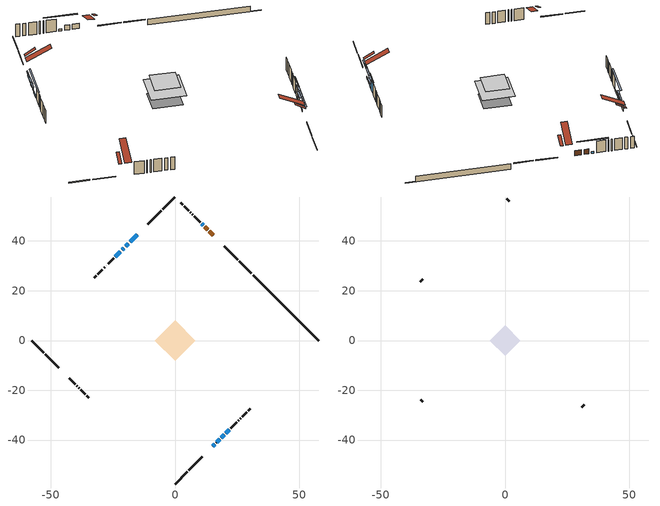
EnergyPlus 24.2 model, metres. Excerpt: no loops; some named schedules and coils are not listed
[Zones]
conditioned space
 floor adiabatic (AdiabaticFloorConstruction): -8.18,0 0,8.18 8.18,0 0,-8.18 z2.83
 floor foundation (Slab1 construction): -6.58,0.48 -0.48,6.58 6.58,-0.48 0.48,-6.58 z-1.79
 wall outside (RimJoist1 construction): 0,-57.66 4.91,-52.75 / -57.66,0 -52.75,-4.91 / 0,57.66 -4.91,52.75 / 30.69,26.97 25.78,31.88 z0.39:0.69
 wall outside (RimJoist2 construction): 5.57,-52.09 10.96,-46.7 / -52.09,-5.57 -46.7,-10.96 / -5.57,52.09 -10.96,46.7 / 25.12,32.54 19.73,37.94 z0.39:0.69
 wall outside (AdiabaticWallConstruction 1): 15.42,42.24 13.82,43.84 / 13.17,44.49 12.05,45.61 z0.39:2.42
 wall outside (AdiabaticWallConstruction): -15.26,42.4 -18.07,39.59 z0.39:1.51; 15.26,-42.4 16.02,-41.64 / 16.68,-40.99 17.97,-39.69 z0.39:1.1; -18.72,38.94 -19.84,37.82 / -20.49,37.17 -21.25,36.41 z0.39:1.53; 18.63,-39.04 19.81,-37.85 z0.39:2.2; 20.47,-37.19 21.83,-35.83 z0.39:4.43; 11.39,46.27 10.71,46.95 / -21.91,35.76 -23.96,33.71 z0.39:1.08
 wall outside (Wall1 construction): 22.49,-35.17 24.75,-32.91 / -42.4,-15.26 -40.14,-17.52 / -24.61,33.05 -26.87,30.79 / 10.05,47.61 7.8,49.87 z0.39:5.27
 wall outside (Wall2 construction): 25.4,-32.26 25.53,-32.13 / -39.48,-18.18 -39.36,-18.3 / -27.53,30.13 -27.65,30.01 / 7.14,50.52 7.02,50.65 z0.39:5.27
 wall outside (Wall3 construction): 26.18,-31.48 26.35,-31.31 / -38.7,-18.96 -38.53,-19.13 / -28.31,29.35 -28.48,29.19 / 6.36,51.3 6.19,51.47 z0.39:5.27
 wall outside (Wall4 construction): 27.01,-30.65 28.86,-28.8 / -37.88,-19.78 -36.02,-21.64 / -29.13,28.53 -30.98,26.68 / 5.53,52.13 3.68,53.98 z0.39:5.27
 wall outside (Wall5 construction): 29.52,-28.14 30.28,-27.38 / -35.37,-22.29 -34.61,-23.05 / -31.64,26.02 -32.4,25.26 / 3.02,54.64 2.27,55.39 z0.39:5.27
 wall foundation (FoundationWall1 construction): 31.34,26.32,-1.79 31.34,26.32,0.39 55.03,2.63,0.39 55.03,2.63,-1.74 57.66,0,-1.74 57.66,0,-1.79
 window (WindowConstruction): -15.26,42.4 -18.07,39.59 z0.39:1.51
 window (WindowConstruction 7): 15.26,-42.4 16.02,-41.64 z0.39:1.1
 window (WindowConstruction 8): 16.68,-40.99 17.97,-39.69 z0.39:1.1
 window (WindowConstruction 1): -18.72,38.94 -19.84,37.82 z0.39:1.53
 window (WindowConstruction 2): -20.49,37.17 -21.25,36.41 z0.39:1.53
 window (WindowConstruction 3): 18.63,-39.03 19.81,-37.85 z0.39:2.19
 window (WindowConstruction 4): 20.47,-37.19 21.83,-35.83 z0.39:4.43
 window (WindowConstruction 5): 11.39,46.27 10.71,46.95 z0.39:1.08
 window (WindowConstruction 6): -21.91,35.76 -23.95,33.71 z0.39:1.08
 door (Door): 15.42,42.24 13.82,43.84 z0.39:2.42
 door (Door 1): 13.17,44.49 12.05,45.61 z0.39:2.42
 ceiling adiabatic (AdiabaticFloorConstruction): 0,-8.18 8.18,0 0,8.18 -8.18,0 z2.83
 roof outside (Roof1 construction): 12.35,-45.31,5.27 9.82,-42.78,7.36 9.09,-43.51,7.36 11.62,-46.04,5.27; -45.31,-12.35,5.27 -42.78,-9.82,7.36 -43.51,-9.09,7.36 -46.04,-11.62,5.27; -12.35,45.31,5.27 -9.82,42.78,7.36 -9.09,43.51,7.36 -11.62,46.04,5.27; 18.34,39.32,5.27 15.8,36.79,7.36 16.54,36.06,7.36 19.07,38.59,5.27
attic - vented
 floor to conditioned space (Floor1 construction Reversed): -6.05,0 0,6.05 6.05,0 0,-6.05 z5.27
 wall outside (Wall6 construction): 30.93,-26.73 31.89,-25.77 / -33.95,-23.71 -33,-24.66 / -33.06,24.6 -34.01,23.65 / 1.61,56.05 0.66,57 z0.39:5.27
 roof outside (Roof2 construction): 14.61,-43.05,5.27 8.89,-37.33,9.31 7.29,-38.93,9.31 13.01,-44.65,5.27; -43.05,-14.61,5.27 -37.33,-8.89,9.31 -38.93,-7.29,9.31 -44.65,-13.01,5.27; -14.61,43.05,5.27 -8.89,37.33,9.31 -7.29,38.93,9.31 -13.01,44.65,5.27; 16.08,41.58,5.27 10.36,35.86,9.31 11.96,34.26,9.31 17.68,39.98,5.27
shading: -18.39,39.27 -14.94,42.72 -15.1,42.88 -18.55,39.43 z1.97; 18.82,-38.84 12.46,-45.2 12.79,-45.52 19.14,-39.17 z5.06; 20.77,-36.89 13.88,-43.78 14.2,-44.11 21.09,-37.22 z5.06; -20.48,37.18 -18.08,39.58 -18.4,39.91 -20.81,37.5 z2.44; -21.89,35.77 -19.85,37.81 -20.18,38.14 -22.22,36.09 z2.44; 20.46,-37.21 17.98,-39.68 18.31,-40 20.78,-37.53 z3.11; 23.13,-34.54 19.18,-38.49 19.28,-38.59 23.23,-34.64 z6.26; 7.1,50.56 15.01,42.65 15.33,42.98 7.42,50.89 z6.19; -27.56,30.1 -18.3,39.36 -18.63,39.69 -27.89,30.43 z6.18
[Building]
Building 1: Terrain=Suburbs
[Site:Location]
Mont Joli AP_QC: Latitude {deg}=48.61; Longitude {deg}=-68.21; Time Zone {hr}=-5; Elevation {m}=52; Keep Site Location Information=Yes
[Site:GroundTemperature:Shallow]
-0.843868, -3.04892, -3.2255, -2.1791, 2.02165, 6.20283, 9.82768, 12.1239, 12.319, 10.4514, 6.91898, 2.86606
[Site:WaterMainsTemperature]
Calculation Method=Schedule; Temperature Schedule=mains temperature schedule
[Material] Roughness=Rough; Thermal Absorptance=0.9
Name | Thickness {m} | Conductivity {W/m-K} | Density {kg/m3} | Specific Heat {J/kg-K} | Solar Absorptance | Visible Absorptance
asphalt or fiberglass shingles | 0.00635 | 0.162714 | 1121.4 | 1465.45 | 0.4 | 0.4
ceiling loosefill ins | 0.254 | 0.0480833 | 16.02 | 1046.75 | 0.7 | 0.7
ceiling stud and cavity | 0.1397 | 0.511843 | 65.682 | 1177.47 | 0.7 | 0.7
concrete 4.0 in. | 0.1016 | 1.803125 | 2242.8 | 837.4 | 0.7 | 0.7
concrete 8.0 in. | 0.2032 | 1.803125 | 2242.8 | 837.4 | 0.7 | 0.7
door material | 0.04445 | 0.0451087 | 512.64 | 1214.23 | 0.7 | 0.7
door material 1 | 0.04445 | 0.188738 | 512.64 | 1214.23 | 0.7 | 0.7
exterior vertical ins | 0.00539966 | 0.029427 | 32.04 | 1214.23 | 0.7 | 0.7
floor covering | 0.0127 | 0.0433444 | 54.468 | 1339.84 | 0.6 | 0.6
floor rigid ins; wall rigid ins 1 | 0.512978 | 0.029427 | 32.04 | 1214.23 | 0.7 | 0.7
floor stud and cavity | 0.1397 | 1.75129 | 37.0049 | 1207.88 | 0.7 | 0.7
furniture material conditioned space 1 | 0.1524 | 0.115458 | 640.8 | 1214.23 | 0.6 | 0.6
gypsum board | 0.0127 | 0.160291 | 801 | 837.4 | 0.6 | 0.6
gypsum board 1 | 0.0127 | 0.160291 | 801 | 837.4 | 0.7 | 0.7
osb sheathing 0.5 in. | 0.0127 | 0.115458 | 512.64 | 1214.23 | 0.7 | 0.7
osb sheathing 0.75 in. | 0.01905 | 0.115458 | 512.64 | 1214.23 | 0.7 | 0.7
osb sheathing 2.0 in. | 0.0508 | 0.115458 | 512.64 | 1214.23 | 0.7 | 0.7
rim joist stud and cavity | 0.0508 | 0.177588 | 50.32683 | 1063.81 | 0.6 | 0.6
rim joist stud and cavity 1 | 0.0508 | 0.035724 | 125.044 | 1163.47 | 0.6 | 0.6
roof stud and cavity | 0.2032 | 0.163303 | 78.34581 | 1123.46 | 0.7 | 0.7
wall rigid ins | 0.051816 | 0.029427 | 32.04 | 1214.23 | 0.7 | 0.7
wall stud and cavity | 0.1397 | 0.0935595 | 139.0536 | 1170.24 | 0.7 | 0.7
wall stud and cavity 1 | 0.1397 | 0.148854 | 139.0536 | 1170.24 | 0.7 | 0.7
wall stud and cavity 2 | 0.1397 | 0.116332 | 139.0536 | 1170.24 | 0.7 | 0.7
wall stud and cavity 3 | 0.1397 | 0.0938917 | 139.0536 | 1170.24 | 0.7 | 0.7
wall stud and cavity 4 | 0.1397 | 0.0950161 | 139.0536 | 1170.24 | 0.7 | 0.7
wall stud and cavity 5 | 0.0889 | 6.1454 | 50.32683 | 1063.81 | 0.6 | 0.6
wall stud and cavity 6 | 0.0889 | 0.380278 | 52.3479 | 1209.89 | 0.7 | 0.7
wall stud and cavity 7 | 0.0889 | 0.391764 | 83.0341 | 1211.67 | 0.7 | 0.7
wood siding | 0.0254 | 0.102417 | 544.68 | 1172.36 | 0.4 | 0.4
wood siding 1 | 0.00254 | 0.102417 | 544.68 | 1172.36 | 0.4 | 0.4
wood siding 2; wood siding 3; wood siding 4 | 0.0254 | 0.102417 | 544.68 | 1172.36 | 0.7 | 0.7
[WindowMaterial:SimpleGlazingSystem]
Name | U-Factor {W/m2-K} | Solar Heat Gain Coefficient
WindowMaterial | 2.74929 | 0.62
WindowMaterial 1 | 2.74872 | 0.61
WindowMaterial 2 | 2.74588 | 0.59
WindowMaterial 3 | 2.75156 | 0.65
WindowMaterial 4 | 2.75497 | 0.68
WindowMaterial 5 | 3.085993 | 0.53
WindowMaterial 6 | 3.08259 | 0.54
WindowMaterial 7 | 3.07407 | 0.57
[Construction]
AdiabaticFloorConstruction: floor stud and cavity, floor rigid ins, osb sheathing 0.75 in., floor covering
AdiabaticWallConstruction: wood siding 3, wall rigid ins 1, wall stud and cavity 6, gypsum board
AdiabaticWallConstruction 1: wood siding 4, wall rigid ins 1, wall stud and cavity 6, gypsum board
Door: door material
Door 1: door material 1
Floor1 construction Reversed: gypsum board, ceiling stud and cavity, ceiling loosefill ins
FoundationWall1 construction: concrete 8.0 in., gypsum board 1
furniture construction conditioned space 1: furniture material conditioned space 1
PartitionWallConstruction: gypsum board, wall stud and cavity 7, gypsum board
RimJoist1 construction: wood siding 2, rim joist stud and cavity
RimJoist2 construction: wood siding 2, osb sheathing 2.0 in., rim joist stud and cavity 1
Roof1 construction: asphalt or fiberglass shingles, osb sheathing 0.75 in., roof stud and cavity, gypsum board
Roof2 construction: asphalt or fiberglass shingles
Slab1 construction: concrete 4.0 in.
Wall1 construction: wood siding, wall rigid ins, osb sheathing 0.5 in., wall stud and cavity, gypsum board
Wall2 construction: wood siding, wall rigid ins, osb sheathing 0.5 in., wall stud and cavity 1, gypsum board
Wall3 construction: wood siding, wall rigid ins, osb sheathing 0.5 in., wall stud and cavity 2, gypsum board
Wall4 construction: wood siding, wall rigid ins, osb sheathing 0.5 in., wall stud and cavity 3, gypsum board
Wall5 construction: wood siding, wall rigid ins, osb sheathing 0.5 in., wall stud and cavity 4, gypsum board
Wall6 construction: wood siding 1, wall stud and cavity 5
WindowConstruction: WindowMaterial
WindowConstruction 1: WindowMaterial 1
WindowConstruction 2: WindowMaterial 2
WindowConstruction 3: WindowMaterial 3
WindowConstruction 4: WindowMaterial 4
WindowConstruction 5; WindowConstruction 6: WindowMaterial 5
WindowConstruction 7: WindowMaterial 6
WindowConstruction 8: WindowMaterial 7
[Zone] Multiplier=1; Part of Total Floor Area=Yes
Name | Volume {m3}
attic - vented | 46.6226
conditioned space | 649.1
[Space]
Name | Zone | Volume {m3}
attic - vented 1 | attic - vented | 46.6226
conditioned space 1 | conditioned space | 649.1
[ZoneInfiltration:EffectiveLeakageArea]
infil attic - vented 1: Zone or Space=attic - vented 1; Schedule=Always On Discrete; Effective Air Leakage Area {cm2}=2544; Stack Coefficient=0.000620342; Wind Coefficient=1.68281e-05
[ZoneMixing]
whole house fan mix: Zone or Space=attic - vented; Schedule=Always On Continuous; Design Flow Rate Calculation Method=Flow/Zone; Design Flow Rate {m3/s}=0; Source Zone or Space=conditioned space
[SurfaceProperty:ExposedFoundationPerimeter]
Slab1: Exposed Perimeter Calculation Method=TotalExposedPerimeter; Total Exposed Perimeter {m}=37.217
[InternalMass] Zone or ZoneList=conditioned space; Space or SpaceList=conditioned space 1
Name | Construction | Surface Area {m2}
furniture mass conditioned space 1 | furniture construction conditioned space 1 | 87.9238
partition wall mass | PartitionWallConstruction | 219.81
[Lights]
interior lighting: Zone or ZoneList or Space or SpaceList=conditioned space 1; Schedule=interior lighting schedule; Design Level Calculation Method=LightingLevel; Lighting Level {W}=343.2; Return Air Fraction=0; Fraction Radiant=0.6; Fraction Visible=0.2; Fraction Replaceable=1
[People]
occupants: Zone or ZoneList or Space or SpaceList=conditioned space 1; Number of People Schedule=occupants schedule; Number of People Calculation Method=People; Number of People=3; Fraction Radiant=0.314171; Sensible Heat Fraction=0.56303; Activity Level Schedule=occupants activity schedule; Carbon Dioxide Generation Rate {m3/s-W}=0; Enable ASHRAE 55 Comfort Warnings=No; Mean Radiant Temperature Calculation Type=EnclosureAveraged
[ElectricEquipment] Zone or ZoneList or Space or SpaceList=conditioned space 1; Design Level Calculation Method=EquipmentLevel
Name | Schedule | Design Level {W} | Fraction Latent | Fraction Radiant | Fraction Lost
clothes dryer | clothes dryer schedule | 140.772 | 0.015 | 0.081 | 0.85
clothes washer | clothes washer schedule | 32.1985 | 0.03 | 0.162 | 0.7
cooking range | cooking range schedule | 215.147 | 0.08 | 0.432 | 0.2
dishwasher | dishwasher schedule | 66.8632 | 0.3 | 0.18 | 0.4
fridge | fridge schedule | 72.9452 | 0 | 0.6 | 0
mech vent bath fan 0 | mech vent bath fan 0 schedule | 50.2 | 0 | 0 | 1
mech vent house fan | mech vent house fan schedule | 19.9167 | 0 | 0 | 0.5
mech vent house fan cfis | mech vent house fan cfis schedule | 0 | 0 | 0 | 0
mech vent range fan 0 | mech vent range fan 0 schedule | 57 | 0 | 0 | 1
misc plug loads | misc plug loads schedule | 494.7 | 0.045 | 0.513 | 0.1
whole house fan | Always On Discrete | 0 | 0 | 0 | 1
[OtherEquipment] Zone or ZoneList or Space or SpaceList=conditioned space 1; Design Level Calculation Method=EquipmentLevel
Name | Fuel Type | Schedule | Design Level {W} | Fraction Latent | Fraction Radiant | Fraction Lost
clothes dryer 1 | Electricity | clothes dryer schedule | 0 | 0.015 | 0.081 | 0.85
cooking range 1 | Electricity | cooking range schedule | 0 | 0.08 | 0.432 | 0.2
general water use latent | None | general water use schedule | 62.594 | 1 | 0 | 0
general water use sensible | None | general water use schedule | -61.6891 | 0 | 0.6 | 0
mech vent house fan latent load | None | Always On Discrete | 0 | 1 | 0 | 0
mech vent house fan sensible load | None | Always On Discrete | 0 | 0 | 0 | 0
water heater energy adjustment1 | Electricity | Always On Discrete | 0.01 | 0 | 0 | 1
[ZoneInfiltration:DesignFlowRate] Zone or ZoneList or Space or SpaceList=conditioned space 1; Schedule=Always On Discrete; Design Flow Rate Calculation Method=Flow/Zone; Design Flow Rate {m3/s}=0
infil flow; natural vent flow; whole house fan flow
[ZoneControl:Thermostat]
conditioned space Thermostat: Zone or ZoneList=conditioned space; Control Type Schedule=conditioned space Thermostat Schedule; Control 1=conditioned space temperature setpoint; Temperature Difference Between Cutout And Setpoint {deltaC}=0
[ThermostatSetpoint:DualSetpoint]
conditioned space temperature setpoint: Heating Setpoint Temperature Schedule=heating setpoint; Cooling Setpoint Temperature Schedule=cooling setpoint
[AirLoopHVAC:UnitarySystem] Control Type=Load; Controlling Zone or Thermostat Location=conditioned space; Dehumidification Control Type=None; Availability Schedule=Always On Discrete; Fan Placement=BlowThrough; DX Heating Coil Sizing Ratio=1; Use DOAS DX Cooling Coil=No; Minimum Supply Air Temperature {C}=2; Latent Load Control=SensibleOnlyLoadControl; Cooling Supply Air Flow Rate Method=None; Heating Supply Air Flow Rate Method=SupplyAirFlowRate; Heating Supply Air Flow Rate {m3/s}=0.00141584; No Load Supply Air Flow Rate Method=SupplyAirFlowRate; No Load Supply Air Flow Rate {m3/s}=0; No Load Supply Air Flow Rate Control Set To Low Speed=Yes; Maximum Supply Air Temperature {C}=48.8889; Maximum Outdoor Dry-Bulb Temperature for Supplemental Heater Operation {C}=21; Ancillary On-Cycle Electric Power {W}=0; Ancillary Off-Cycle Electric Power {W}=0
Name | Supply Fan | Supply Air Fan Operating Mode Schedule | Heating Coil
unit heater unitary system | unit heater supply fan | unit heater auto fan schedule | unit heater htg coil
unit heater unitary system 1 | unit heater supply fan 1 | unit heater auto fan schedule 1 | unit heater htg coil 1
[Zone equipment]
conditioned space: electric baseboard, unit heater unitary system, unit heater unitary system 1
[Foundation:Kiva]
Foundation Kiva 1: Initial Indoor Air Temperature {C}=18; Wall Height Above Grade {m}=0.389992; Wall Depth Below Slab {m}=0.2032; Custom Block Material Name 1=exterior vertical ins; Custom Block Depth 1 {m}=2.17999; Custom Block X Position 1 {m}=0.2159; Custom Block Z Position 1 {m}=0
[Foundation:Kiva:Settings]
Soil Conductivity {W/m-K}=0.849921; Soil Density {kg/m3}=1842.3; Soil Specific Heat {J/kg-K}=418.7; Ground Solar Absorptivity=0.9; Ground Thermal Absorptivity=0.9; Ground Surface Roughness {m}=0.03; Far-Field Width {m}=40; Deep-Ground Boundary Condition=ZeroFlux; Deep-Ground Depth {m}=40; Minimum Cell Dimension {m}=0.2; Maximum Cell Growth Coefficient=3; Simulation Timestep=Timestep
[Exterior:Lights]
exterior lighting: Schedule=exterior lighting schedule; Design Level {W}=75.6
[EnergyManagementSystem:Sensor] Output:Variable or Output:Meter Index Key=conditioned space
Name | Output:Variable or Output:Meter
conditioned_space_clg_unmet_s | Zone Cooling Setpoint Not Met Time
conditioned_space_htg_unmet_s | Zone Heating Setpoint Not Met Time
fridge_tin_s; tin_s; tin_s_1 | Zone Mean Air Temperature
tout_s | Zone Outdoor Air Drybulb Temperature
win_s | Zone Air Humidity Ratio
[Schedule:Constant]
Name | Hourly Value
Always On Continuous; mech vent house fan schedule; mech vent house fan cfis schedule; Always On Discrete | 1
occupants activity schedule | 117.228
fridge schedule; unit heater auto fan schedule; unit heater auto fan schedule 1 | 0
[Schedule:Week:Daily]
interior lighting schedule Week Rule - Jan1-Jan27: interior lighting schedule day, interior lighting schedule day, interior lighting schedule day, interior lighting schedule day, interior lighting schedule day, interior lighting schedule day, interior lighting schedule day, interior lighting schedule default day, interior lighting schedule default day, interior lighting schedule default day, interior lighting schedule default day, interior lighting schedule default day
interior lighting schedule Week Rule - Jan28-Feb3: interior lighting schedule day, interior lighting schedule day, interior lighting schedule day, interior lighting schedule day, interior lighting schedule day 1, interior lighting schedule day 1, interior lighting schedule day 1, interior lighting schedule default day, interior lighting schedule default day, interior lighting schedule default day, interior lighting schedule default day, interior lighting schedule default day
interior lighting schedule Week Rule - Feb4-Feb24: interior lighting schedule day 1, interior lighting schedule day 1, interior lighting schedule day 1, interior lighting schedule day 1, interior lighting schedule day 1, interior lighting schedule day 1, interior lighting schedule day 1, interior lighting schedule default day, interior lighting schedule default day, interior lighting schedule default day, interior lighting schedule default day, interior lighting schedule default day
interior lighting schedule Week Rule - Feb25-Mar3: interior lighting schedule day 1, interior lighting schedule day 1, interior lighting schedule day 1, interior lighting schedule day 1, interior lighting schedule day 2, interior lighting schedule day 2, interior lighting schedule day 2, interior lighting schedule default day, interior lighting schedule default day, interior lighting schedule default day, interior lighting schedule default day, interior lighting schedule default day
interior lighting schedule Week Rule - Mar4-Mar31: interior lighting schedule day 2, interior lighting schedule day 2, interior lighting schedule day 2, interior lighting schedule day 2, interior lighting schedule day 2, interior lighting schedule day 2, interior lighting schedule day 2, interior lighting schedule default day, interior lighting schedule default day, interior lighting schedule default day, interior lighting schedule default day, interior lighting schedule default day
interior lighting schedule Week Rule - Apr1-Apr28: interior lighting schedule day 3, interior lighting schedule day 3, interior lighting schedule day 3, interior lighting schedule day 3, interior lighting schedule day 3, interior lighting schedule day 3, interior lighting schedule day 3, interior lighting schedule default day, interior lighting schedule default day, interior lighting schedule default day, interior lighting schedule default day, interior lighting schedule default day
interior lighting schedule Week Rule - Apr29-May5: interior lighting schedule day 3, interior lighting schedule day 3, interior lighting schedule day 4, interior lighting schedule day 4, interior lighting schedule day 4, interior lighting schedule day 4, interior lighting schedule day 4, interior lighting schedule default day, interior lighting schedule default day, interior lighting schedule default day, interior lighting schedule default day, interior lighting schedule default day
interior lighting schedule Week Rule - May6-May26: interior lighting schedule day 4, interior lighting schedule day 4, interior lighting schedule day 4, interior lighting schedule day 4, interior lighting schedule day 4, interior lighting schedule day 4, interior lighting schedule day 4, interior lighting schedule default day, interior lighting schedule default day, interior lighting schedule default day, interior lighting schedule default day, interior lighting schedule default day
interior lighting schedule Week Rule - May27-Jun2: interior lighting schedule day 4, interior lighting schedule day 4, interior lighting schedule day 4, interior lighting schedule day 4, interior lighting schedule day 4, interior lighting schedule day 5, interior lighting schedule day 5, interior lighting schedule default day, interior lighting schedule default day, interior lighting schedule default day, interior lighting schedule default day, interior lighting schedule default day
interior lighting schedule Week Rule - Jun3-Jun30: interior lighting schedule day 5, interior lighting schedule day 5, interior lighting schedule day 5, interior lighting schedule day 5, interior lighting schedule day 5, interior lighting schedule day 5, interior lighting schedule day 5, interior lighting schedule default day, interior lighting schedule default day, interior lighting schedule default day, interior lighting schedule default day, interior lighting schedule default day
interior lighting schedule Week Rule - Jul1-Jul28: interior lighting schedule day 6, interior lighting schedule day 6, interior lighting schedule day 6, interior lighting schedule day 6, interior lighting schedule day 6, interior lighting schedule day 6, interior lighting schedule day 6, interior lighting schedule default day, interior lighting schedule default day, interior lighting schedule default day, interior lighting schedule default day, interior lighting schedule default day
interior lighting schedule Week Rule - Jul29-Aug4: interior lighting schedule day 6, interior lighting schedule day 6, interior lighting schedule day 6, interior lighting schedule day 7, interior lighting schedule day 7, interior lighting schedule day 7, interior lighting schedule day 7, interior lighting schedule default day, interior lighting schedule default day, interior lighting schedule default day, interior lighting schedule default day, interior lighting schedule default day
interior lighting schedule Week Rule - Aug5-Aug25: interior lighting schedule day 7, interior lighting schedule day 7, interior lighting schedule day 7, interior lighting schedule day 7, interior lighting schedule day 7, interior lighting schedule day 7, interior lighting schedule day 7, interior lighting schedule default day, interior lighting schedule default day, interior lighting schedule default day, interior lighting schedule default day, interior lighting schedule default day
interior lighting schedule Week Rule - Aug26-Sep1: interior lighting schedule day 7, interior lighting schedule day 7, interior lighting schedule day 7, interior lighting schedule day 7, interior lighting schedule day 7, interior lighting schedule day 7, interior lighting schedule day 8, interior lighting schedule default day, interior lighting schedule default day, interior lighting schedule default day, interior lighting schedule default day, interior lighting schedule default day
interior lighting schedule Week Rule - Sep2-Sep29: interior lighting schedule day 8, interior lighting schedule day 8, interior lighting schedule day 8, interior lighting schedule day 8, interior lighting schedule day 8, interior lighting schedule day 8, interior lighting schedule day 8, interior lighting schedule default day, interior lighting schedule default day, interior lighting schedule default day, interior lighting schedule default day, interior lighting schedule default day
interior lighting schedule Week Rule - Sep30-Oct6: interior lighting schedule day 8, interior lighting schedule day 9, interior lighting schedule day 9, interior lighting schedule day 9, interior lighting schedule day 9, interior lighting schedule day 9, interior lighting schedule day 9, interior lighting schedule default day, interior lighting schedule default day, interior lighting schedule default day, interior lighting schedule default day, interior lighting schedule default day
interior lighting schedule Week Rule - Oct7-Oct27: interior lighting schedule day 9, interior lighting schedule day 9, interior lighting schedule day 9, interior lighting schedule day 9, interior lighting schedule day 9, interior lighting schedule day 9, interior lighting schedule day 9, interior lighting schedule default day, interior lighting schedule default day, interior lighting schedule default day, interior lighting schedule default day, interior lighting schedule default day
interior lighting schedule Week Rule - Oct28-Nov3: interior lighting schedule day 9, interior lighting schedule day 9, interior lighting schedule day 9, interior lighting schedule day 9, interior lighting schedule day 10, interior lighting schedule day 10, interior lighting schedule day 10, interior lighting schedule default day, interior lighting schedule default day, interior lighting schedule default day, interior lighting schedule default day, interior lighting schedule default day
interior lighting schedule Week Rule - Nov4-Nov24: interior lighting schedule day 10, interior lighting schedule day 10, interior lighting schedule day 10, interior lighting schedule day 10, interior lighting schedule day 10, interior lighting schedule day 10, interior lighting schedule day 10, interior lighting schedule default day, interior lighting schedule default day, interior lighting schedule default day, interior lighting schedule default day, interior lighting schedule default day
interior lighting schedule Week Rule - Nov25-Dec1: interior lighting schedule day 10, interior lighting schedule day 10, interior lighting schedule day 10, interior lighting schedule day 10, interior lighting schedule day 10, interior lighting schedule day 10, interior lighting schedule day 11, interior lighting schedule default day, interior lighting schedule default day, interior lighting schedule default day, interior lighting schedule default day, interior lighting schedule default day
interior lighting schedule Week Rule - Dec2-Dec31: interior lighting schedule day 11, interior lighting schedule day 11, interior lighting schedule day 11, interior lighting schedule day 11, interior lighting schedule day 11, interior lighting schedule day 11, interior lighting schedule day 11, interior lighting schedule default day, interior lighting schedule default day, interior lighting schedule default day, interior lighting schedule default day, interior lighting schedule default day
occupants schedule Week Rule - Jan1-Dec31: occupants schedule day, occupants schedule day, occupants schedule day, occupants schedule day, occupants schedule day, occupants schedule day, occupants schedule day, occupants schedule default day, occupants schedule default day, occupants schedule default day, occupants schedule default day, occupants schedule default day
clothes dryer schedule Week Rule - Jan1-Dec31: clothes dryer schedule day, clothes dryer schedule day, clothes dryer schedule day, clothes dryer schedule day, clothes dryer schedule day, clothes dryer schedule day, clothes dryer schedule day, clothes dryer schedule default day, clothes dryer schedule default day, clothes dryer schedule default day, clothes dryer schedule default day, clothes dryer schedule default day
clothes washer schedule Week Rule - Jan1-Dec31: clothes washer schedule day, clothes washer schedule day, clothes washer schedule day, clothes washer schedule day, clothes washer schedule day, clothes washer schedule day, clothes washer schedule day, clothes washer schedule default day, clothes washer schedule default day, clothes washer schedule default day, clothes washer schedule default day, clothes washer schedule default day
cooking range schedule Week Rule - Jan1-Dec31: cooking range schedule day, cooking range schedule day, cooking range schedule day, cooking range schedule day, cooking range schedule day, cooking range schedule day, cooking range schedule day, cooking range schedule default day, cooking range schedule default day, cooking range schedule default day, cooking range schedule default day, cooking range schedule default day
dishwasher schedule Week Rule - Jan1-Dec31: dishwasher schedule day, dishwasher schedule day, dishwasher schedule day, dishwasher schedule day, dishwasher schedule day, dishwasher schedule day, dishwasher schedule day, dishwasher schedule default day, dishwasher schedule default day, dishwasher schedule default day, dishwasher schedule default day, dishwasher schedule default day
mech vent bath fan 0 schedule Week Rule - Jan1-Dec31: mech vent bath fan 0 schedule day, mech vent bath fan 0 schedule day, mech vent bath fan 0 schedule day, mech vent bath fan 0 schedule day, mech vent bath fan 0 schedule day, mech vent bath fan 0 schedule day, mech vent bath fan 0 schedule day, mech vent bath fan 0 schedule default day, mech vent bath fan 0 schedule default day, mech vent bath fan 0 schedule default day, mech vent bath fan 0 schedule default day, mech vent bath fan 0 schedule default day
mech vent range fan 0 schedule Week Rule - Jan1-Dec31: mech vent range fan 0 schedule day, mech vent range fan 0 schedule day, mech vent range fan 0 schedule day, mech vent range fan 0 schedule day, mech vent range fan 0 schedule day, mech vent range fan 0 schedule day, mech vent range fan 0 schedule day, mech vent range fan 0 schedule default day, mech vent range fan 0 schedule default day, mech vent range fan 0 schedule default day, mech vent range fan 0 schedule default day, mech vent range fan 0 schedule default day
misc plug loads schedule Week Rule - Jan1-Dec31: misc plug loads schedule day, misc plug loads schedule day, misc plug loads schedule day, misc plug loads schedule day, misc plug loads schedule day, misc plug loads schedule day, misc plug loads schedule day, misc plug loads schedule default day, misc plug loads schedule default day, misc plug loads schedule default day, misc plug loads schedule default day, misc plug loads schedule default day
general water use schedule Week Rule - Jan1-Dec31: general water use schedule day, general water use schedule day, general water use schedule day, general water use schedule day, general water use schedule day, general water use schedule day, general water use schedule day, general water use schedule default day, general water use schedule default day, general water use schedule default day, general water use schedule default day, general water use schedule default day
exterior lighting schedule Week Rule - Jan1-Jan27: exterior lighting schedule day, exterior lighting schedule day, exterior lighting schedule day, exterior lighting schedule day, exterior lighting schedule day, exterior lighting schedule day, exterior lighting schedule day, exterior lighting schedule default day, exterior lighting schedule default day, exterior lighting schedule default day, exterior lighting schedule default day, exterior lighting schedule default day
exterior lighting schedule Week Rule - Jan28-Feb3: exterior lighting schedule day, exterior lighting schedule day, exterior lighting schedule day, exterior lighting schedule day, exterior lighting schedule day 1, exterior lighting schedule day 1, exterior lighting schedule day 1, exterior lighting schedule default day, exterior lighting schedule default day, exterior lighting schedule default day, exterior lighting schedule default day, exterior lighting schedule default day
exterior lighting schedule Week Rule - Feb4-Feb24: exterior lighting schedule day 1, exterior lighting schedule day 1, exterior lighting schedule day 1, exterior lighting schedule day 1, exterior lighting schedule day 1, exterior lighting schedule day 1, exterior lighting schedule day 1, exterior lighting schedule default day, exterior lighting schedule default day, exterior lighting schedule default day, exterior lighting schedule default day, exterior lighting schedule default day
exterior lighting schedule Week Rule - Feb25-Mar3: exterior lighting schedule day 1, exterior lighting schedule day 1, exterior lighting schedule day 1, exterior lighting schedule day 1, exterior lighting schedule day 2, exterior lighting schedule day 2, exterior lighting schedule day 2, exterior lighting schedule default day, exterior lighting schedule default day, exterior lighting schedule default day, exterior lighting schedule default day, exterior lighting schedule default day
exterior lighting schedule Week Rule - Mar4-Mar31: exterior lighting schedule day 2, exterior lighting schedule day 2, exterior lighting schedule day 2, exterior lighting schedule day 2, exterior lighting schedule day 2, exterior lighting schedule day 2, exterior lighting schedule day 2, exterior lighting schedule default day, exterior lighting schedule default day, exterior lighting schedule default day, exterior lighting schedule default day, exterior lighting schedule default day
exterior lighting schedule Week Rule - Apr1-Apr28: exterior lighting schedule day 3, exterior lighting schedule day 3, exterior lighting schedule day 3, exterior lighting schedule day 3, exterior lighting schedule day 3, exterior lighting schedule day 3, exterior lighting schedule day 3, exterior lighting schedule default day, exterior lighting schedule default day, exterior lighting schedule default day, exterior lighting schedule default day, exterior lighting schedule default day
exterior lighting schedule Week Rule - Apr29-May5: exterior lighting schedule day 3, exterior lighting schedule day 3, exterior lighting schedule day 4, exterior lighting schedule day 4, exterior lighting schedule day 4, exterior lighting schedule day 4, exterior lighting schedule day 4, exterior lighting schedule default day, exterior lighting schedule default day, exterior lighting schedule default day, exterior lighting schedule default day, exterior lighting schedule default day
exterior lighting schedule Week Rule - May6-May26: exterior lighting schedule day 4, exterior lighting schedule day 4, exterior lighting schedule day 4, exterior lighting schedule day 4, exterior lighting schedule day 4, exterior lighting schedule day 4, exterior lighting schedule day 4, exterior lighting schedule default day, exterior lighting schedule default day, exterior lighting schedule default day, exterior lighting schedule default day, exterior lighting schedule default day
exterior lighting schedule Week Rule - May27-Jun2: exterior lighting schedule day 4, exterior lighting schedule day 4, exterior lighting schedule day 4, exterior lighting schedule day 4, exterior lighting schedule day 4, exterior lighting schedule day 5, exterior lighting schedule day 5, exterior lighting schedule default day, exterior lighting schedule default day, exterior lighting schedule default day, exterior lighting schedule default day, exterior lighting schedule default day
[Schedule:Year]
interior lighting schedule: interior lighting schedule Week Rule - Jan1-Jan27, 1, 1, 1, 27, interior lighting schedule Week Rule - Jan28-Feb3, 1, 28, 2, 3, interior lighting schedule Week Rule - Feb4-Feb24, 2, 4, 2, 24, interior lighting schedule Week Rule - Feb25-Mar3, 2, 25, 3, 3, interior lighting schedule Week Rule - Mar4-Mar31, 3, 4, 3, 31, interior lighting schedule Week Rule - Apr1-Apr28, 4, 1, 4, 28, interior lighting schedule Week Rule - Apr29-May5, 4, 29, 5, 5, interior lighting schedule Week Rule - May6-May26, 5, 6, 5, 26, interior lighting schedule Week Rule - May27-Jun2, 5, 27, 6, 2, interior lighting schedule Week Rule - Jun3-Jun30, 6, 3, 6, 30, interior lighting schedule Week Rule - Jul1-Jul28, 7, 1, 7, 28, interior lighting schedule Week Rule - Jul29-Aug4, 7, 29, 8, 4, interior lighting schedule Week Rule - Aug5-Aug25, 8, 5, 8, 25, interior lighting schedule Week Rule - Aug26-Sep1, 8, 26, 9, 1, interior lighting schedule Week Rule - Sep2-Sep29, 9, 2, 9, 29, interior lighting schedule Week Rule - Sep30-Oct6, 9, 30, 10, 6, interior lighting schedule Week Rule - Oct7-Oct27, 10, 7, 10, 27, interior lighting schedule Week Rule - Oct28-Nov3, 10, 28, 11, 3, interior lighting schedule Week Rule - Nov4-Nov24, 11, 4, 11, 24, interior lighting schedule Week Rule - Nov25-Dec1, 11, 25, 12, 1, interior lighting schedule Week Rule - Dec2-Dec31, 12, 2, 12, 31
occupants schedule: occupants schedule Week Rule - Jan1-Dec31, 1, 1, 12, 31
clothes dryer schedule: clothes dryer schedule Week Rule - Jan1-Dec31, 1, 1, 12, 31
clothes washer schedule: clothes washer schedule Week Rule - Jan1-Dec31, 1, 1, 12, 31
cooking range schedule: cooking range schedule Week Rule - Jan1-Dec31, 1, 1, 12, 31
dishwasher schedule: dishwasher schedule Week Rule - Jan1-Dec31, 1, 1, 12, 31
mech vent bath fan 0 schedule: mech vent bath fan 0 schedule Week Rule - Jan1-Dec31, 1, 1, 12, 31
mech vent range fan 0 schedule: mech vent range fan 0 schedule Week Rule - Jan1-Dec31, 1, 1, 12, 31
misc plug loads schedule: misc plug loads schedule Week Rule - Jan1-Dec31, 1, 1, 12, 31
general water use schedule: general water use schedule Week Rule - Jan1-Dec31, 1, 1, 12, 31
exterior lighting schedule: exterior lighting schedule Week Rule - Jan1-Jan27, 1, 1, 1, 27, exterior lighting schedule Week Rule - Jan28-Feb3, 1, 28, 2, 3, exterior lighting schedule Week Rule - Feb4-Feb24, 2, 4, 2, 24, exterior lighting schedule Week Rule - Feb25-Mar3, 2, 25, 3, 3, exterior lighting schedule Week Rule - Mar4-Mar31, 3, 4, 3, 31, exterior lighting schedule Week Rule - Apr1-Apr28, 4, 1, 4, 28, exterior lighting schedule Week Rule - Apr29-May5, 4, 29, 5, 5, exterior lighting schedule Week Rule - May6-May26, 5, 6, 5, 26, exterior lighting schedule Week Rule - May27-Jun2, 5, 27, 6, 2, exterior lighting schedule Week Rule - Jun3-Jun30, 6, 3, 6, 30, exterior lighting schedule Week Rule - Jul1-Jul28, 7, 1, 7, 28, exterior lighting schedule Week Rule - Jul29-Aug4, 7, 29, 8, 4, exterior lighting schedule Week Rule - Aug5-Aug25, 8, 5, 8, 25, exterior lighting schedule Week Rule - Aug26-Sep1, 8, 26, 9, 1, exterior lighting schedule Week Rule - Sep2-Sep29, 9, 2, 9, 29, exterior lighting schedule Week Rule - Sep30-Oct6, 9, 30, 10, 6, exterior lighting schedule Week Rule - Oct7-Oct27, 10, 7, 10, 27, exterior lighting schedule Week Rule - Oct28-Nov3, 10, 28, 11, 3, exterior lighting schedule Week Rule - Nov4-Nov24, 11, 4, 11, 24, exterior lighting schedule Week Rule - Nov25-Dec1, 11, 25, 12, 1, exterior lighting schedule Week Rule - Dec2-Dec31, 12, 2, 12, 31
[Schedule:Compact]
conditioned space Thermostat Schedule: Through: 12/31, For: AllDays, Until: 24:00, 4
mains temperature schedule: Through: 01/01, For: AllDays, Until: 24:00, 4.55833, Through: 01/02, For: AllDays, Until: 24:00, 4.48833, Through: 01/03, For: AllDays, Until: 24:00, 4.41944, Through: 01/04, For: AllDays, Until: 24:00, 4.35111, Through: 01/05, For: AllDays, Until: 24:00, 4.28389, Through: 01/06, For: AllDays, Until: 24:00, 4.21778, Through: 01/07, For: AllDays, Until: 24:00, 4.15278, Through: 01/08, For: AllDays, Until: 24:00, 4.08889, Through: 01/09, For: AllDays, Until: 24:00, 4.02611, Through: 01/10, For: AllDays, Until: 24:00, 3.96444, Through: 01/11, For: AllDays, Until: 24:00, 3.90333, Through: 01/12, For: AllDays, Until: 24:00, 3.84389, Through: 01/13, For: AllDays, Until: 24:00, 3.78556, Through: 01/14, For: AllDays, Until: 24:00, 3.72833, Through: 01/15, For: AllDays, Until: 24:00, 3.67222, Through: 01/16, For: AllDays, Until: 24:00, 3.61722, Through: 01/17, For: AllDays, Until: 24:00, 3.56333, Through: 01/18, For: AllDays, Until: 24:00, 3.51111, Through: 01/19, For: AllDays, Until: 24:00, 3.46, Through: 01/20, For: AllDays, Until: 24:00, 3.41, Through: 01/21, For: AllDays, Until: 24:00, 3.36111, Through: 01/22, For: AllDays, Until: 24:00, 3.31389, Through: 01/23, For: AllDays, Until: 24:00, 3.26778, Through: 01/24, For: AllDays, Until: 24:00, 3.22278, Through: 01/25, For: AllDays, Until: 24:00, 3.17944, Through: 01/26, For: AllDays, Until: 24:00, 3.13722, Through: 01/27, For: AllDays, Until: 24:00, 3.09667, Through: 01/28, For: AllDays, Until: 24:00, 3.05722, Through: 01/29, For: AllDays, Until: 24:00, 3.01944, Through: 01/30, For: AllDays, Until: 24:00, 2.98278, Through: 01/31, For: AllDays, Until: 24:00, 2.94778, Through: 02/01, For: AllDays, Until: 24:00, 2.91389, Through: 02/02, For: AllDays, Until: 24:00, 2.88167, Through: 02/03, For: AllDays, Until: 24:00, 2.85056, Through: 02/04, For: AllDays, Until: 24:00, 2.82111, Through: 02/05, For: AllDays, Until: 24:00, 2.79278, Through: 02/06, For: AllDays, Until: 24:00, 2.76667, Through: 02/07, For: AllDays, Until: 24:00, 2.74111, Through: 02/08, For: AllDays, Until: 24:00, 2.71778, Through: 02/09, For: AllDays, Until: 24:00, 2.69556, Through: 02/10, For: AllDays, Until: 24:00, 2.675, Through: 02/11, For: AllDays, Until: 24:00, 2.65556, Through: 02/12, For: AllDays, Until: 24:00, 2.63833, Through: 02/13, For: AllDays, Until: 24:00, 2.62222, Through: 02/14, For: AllDays, Until: 24:00, 2.60722, Through: 02/15, For: AllDays, Until: 24:00, 2.59389, Through: 02/16, For: AllDays, Until: 24:00, 2.58278, Through: 02/17, For: AllDays, Until: 24:00, 2.57222, Through: 02/18, For: AllDays, Until: 24:00, 2.56389, Through: 02/19, For: AllDays, Until: 24:00, 2.55667, Through: 02/20, For: AllDays, Until: 24:00, 2.55111, Through: 02/21, For: AllDays, Until: 24:00, 2.54722, Through: 02/22, For: AllDays, Until: 24:00, 2.545, Through: 02/23, For: AllDays, Until: 24:00, 2.54389, Through: 02/24, For: AllDays, Until: 24:00, 2.54444, Through: 02/25, For: AllDays, Until: 24:00, 2.54667, Through: 02/26, For: AllDays, Until: 24:00, 2.55056, Through: 02/27, For: AllDays, Until: 24:00, 2.55556, Through: 02/28, For: AllDays, Until: 24:00, 2.56222, Through: 03/01, For: AllDays, Until: 24:00, 2.57056, Through: 03/02, For: AllDays, Until: 24:00, 2.58, Through: 03/03, For: AllDays, Until: 24:00, 2.59167, Through: 03/04, For: AllDays, Until: 24:00, 2.60444, Through: 03/05, For: AllDays, Until: 24:00, 2.61889, Through: 03/06, For: AllDays, Until: 24:00, 2.63444, Through: 03/07, For: AllDays, Until: 24:00, 2.65167, Through: 03/08, For: AllDays, Until: 24:00, 2.67056, Through: 03/09, For: AllDays, Until: 24:00, 2.69111, Through: 03/10, For: AllDays, Until: 24:00, 2.71278, Through: 03/11, For: AllDays, Until: 24:00, 2.73611, Through: 03/12, For: AllDays, Until: 24:00, 2.76111, Through: 03/13, For: AllDays, Until: 24:00, 2.78722, Through: 03/14, For: AllDays, Until: 24:00, 2.815, Through: 03/15, For: AllDays, Until: 24:00, 2.84389, Through: 03/16, For: AllDays, Until: 24:00, 2.87444, Through: 03/17, For: AllDays, Until: 24:00, 2.90667, Through: 03/18, For: AllDays, Until: 24:00, 2.94, Through: 03/19, For: AllDays, Until: 24:00, 2.975, Through: 03/20, For: AllDays, Until: 24:00, 3.01111, Through: 03/21, For: AllDays, Until: 24:00, 3.04889, Through: 03/22, For: AllDays, Until: 24:00, 3.08833, Through: 03/23, For: AllDays, Until: 24:00, 3.12833, Through: 03/24, For: AllDays, Until: 24:00, 3.17056, Through: 03/25, For: AllDays, Until: 24:00, 3.21333, Through: 03/26, For: AllDays, Until: 24:00, 3.25778, Through: 03/27, For: AllDays, Until: 24:00, 3.30389, Through: 03/28, For: AllDays, Until: 24:00, 3.35111, Through: 03/29, For: AllDays, Until: 24:00, 3.39944, Through: 03/30, For: AllDays, Until: 24:00, 3.44889, Through: 03/31, For: AllDays, Until: 24:00, 3.5, Through: 04/01, For: AllDays, Until: 24:00, 3.55222, Through: 04/02, For: AllDays, Until: 24:00, 3.60556, Through: 04/03, For: AllDays, Until: 24:00, 3.66, Through: 04/04, For: AllDays, Until: 24:00, 3.71611, Through: 04/05, For: AllDays, Until: 24:00, 3.77278, Through: 04/06, For: AllDays, Until: 24:00, 3.83111, Through: 04/07, For: AllDays, Until: 24:00, 3.89056, Through: 04/08, For: AllDays, Until: 24:00, 3.95111, Through: 04/09, For: AllDays, Until: 24:00, 4.01278, Through: 04/10, For: AllDays, Until: 24:00, 4.075, Through: 04/11, For: AllDays, Until: 24:00, 4.13889, Through: 04/12, For: AllDays, Until: 24:00, 4.20389, Through: 04/13, For: AllDays, Until: 24:00, 4.27, Through: 04/14, For: AllDays, Until: 24:00, 4.33667, Through: 04/15, For: AllDays, Until: 24:00, 4.40444, Through: 04/16, For: AllDays, Until: 24:00, 4.47333, Through: 04/17, For: AllDays, Until: 24:00, 4.54333, Through: 04/18, For: AllDays, Until: 24:00, 4.61389, Through: 04/19, For: AllDays, Until: 24:00, 4.68556, Through: 04/20, For: AllDays, Until: 24:00, 4.75833, Through: 04/21, For: AllDays, Until: 24:00, 4.83167, Through: 04/22, For: AllDays, Until: 24:00, 4.90611, Through: 04/23, For: AllDays, Until: 24:00, 4.98111, Through: 04/24, For: AllDays, Until: 24:00, 5.05722, Through: 04/25, For: AllDays, Until: 24:00, 5.13389, Through: 04/26, For: AllDays, Until: 24:00, 5.21167, Through: 04/27, For: AllDays, Until: 24:00, 5.29, Through: 04/28, For: AllDays, Until: 24:00, 5.36889, Through: 04/29, For: AllDays, Until: 24:00, 5.44833, Through: 04/30, For: AllDays, Until: 24:00, 5.52889, Through: 05/01, For: AllDays, Until: 24:00, 5.61, Through: 05/02, For: AllDays, Until: 24:00, 5.69111, Through: 05/03, For: AllDays, Until: 24:00, 5.77333, Through: 05/04, For: AllDays, Until: 24:00, 5.85667, Through: 05/05, For: AllDays, Until: 24:00, 5.94, Through: 05/06, For: AllDays, Until: 24:00, 6.02389, Through: 05/07, For: AllDays, Until: 24:00, 6.10778, Through: 05/08, For: AllDays, Until: 24:00, 6.19278, Through: 05/09, For: AllDays, Until: 24:00, 6.27833, Through: 05/10, For: AllDays, Until: 24:00, 6.36389, Through: 05/11, For: AllDays, Until: 24:00, 6.45, Through: 05/12, For: AllDays, Until: 24:00, 6.53667, Through: 05/13, For: AllDays, Until: 24:00, 6.62333, Through: 05/14, For: AllDays, Until: 24:00, 6.71056, Through: 05/15, For: AllDays, Until: 24:00, 6.79778, Through: 05/16, For: AllDays, Until: 24:00, 6.88556, Through: 05/17, For: AllDays, Until: 24:00, 6.97389, Through: 05/18, For: AllDays, Until: 24:00, 7.06222, Through: 05/19, For: AllDays, Until: 24:00, 7.15056, Through: 05/20, For: AllDays, Until: 24:00, 7.23889, Through: 05/21, For: AllDays, Until: 24:00, 7.32778, Through: 05/22, For: AllDays, Until: 24:00, 7.41667, Through: 05/23, For: AllDays, Until: 24:00, 7.50556, Through: 05/24, For: AllDays, Until: 24:00, 7.59444, Through: 05/25, For: AllDays, Until: 24:00, 7.68333, Through: 05/26, For: AllDays, Until: 24:00, 7.77278, Through: 05/27, For: AllDays, Until: 24:00, 7.86167, Through: 05/28, For: AllDays, Until: 24:00, 7.95056, Through: 05/29, For: AllDays, Until: 24:00, 8.03944, Through: 05/30, For: AllDays, Until: 24:00, 8.12833, Through: 05/31, For: AllDays, Until: 24:00, 8.21722, Through: 06/01, For: AllDays, Until: 24:00, 8.30556, Through: 06/02, For: AllDays, Until: 24:00, 8.39389, Through: 06/03, For: AllDays, Until: 24:00, 8.48222, Through: 06/04, For: AllDays, Until: 24:00, 8.57, Through: 06/05, For: AllDays, Until: 24:00, 8.65778, Through: 06/06, For: AllDays, Until: 24:00, 8.745, Through: 06/07, For: AllDays, Until: 24:00, 8.83222, Through: 06/08, For: AllDays, Until: 24:00, 8.91889, Through: 06/09, For: AllDays, Until: 24:00, 9.00556, Through: 06/10, For: AllDays, Until: 24:00, 9.09167, Through: 06/11, For: AllDays, Until: 24:00, 9.17722, Through: 06/12, For: AllDays, Until: 24:00, 9.26222, Through: 06/13, For: AllDays, Until: 24:00, 9.34722, Through: 06/14, For: AllDays, Until: 24:00, 9.43111, Through: 06/15, For: AllDays, Until: 24:00, 9.515, Through: 06/16, For: AllDays, Until: 24:00, 9.59833, Through: 06/17, For: AllDays, Until: 24:00, 9.68111, Through: 06/18, For: AllDays, Until: 24:00, 9.76333, Through: 06/19, For: AllDays, Until: 24:00, 9.84444, Through: 06/20, For: AllDays, Until: 24:00, 9.92556, Through: 06/21, For: AllDays, Until: 24:00, 10.0056, Through: 06/22, For: AllDays, Until: 24:00, 10.085, Through: 06/23, For: AllDays, Until: 24:00, 10.1639, Through: 06/24, For: AllDays, Until: 24:00, 10.2422, Through: 06/25, For: AllDays, Until: 24:00, 10.3194, Through: 06/26, For: AllDays, Until: 24:00, 10.3961, Through: 06/27, For: AllDays, Until: 24:00, 10.4717, Through: 06/28, For: AllDays, Until: 24:00, 10.5467, Through: 06/29, For: AllDays, Until: 24:00, 10.6206, Through: 06/30, For: AllDays, Until: 24:00, 10.6939, Through: 07/01, For: AllDays, Until: 24:00, 10.7667, Through: 07/02, For: AllDays, Until: 24:00, 10.8378, Through: 07/03, For: AllDays, Until: 24:00, 10.9083, Through: 07/04, For: AllDays, Until: 24:00, 10.9783, Through: 07/05, For: AllDays, Until: 24:00, 11.0467, Through: 07/06, For: AllDays, Until: 24:00, 11.1144, Through: 07/07, For: AllDays, Until: 24:00, 11.1811, Through: 07/08, For: AllDays, Until: 24:00, 11.2467, Through: 07/09, For: AllDays, Until: 24:00, 11.3111, Through: 07/10, For: AllDays, Until: 24:00, 11.375, Through: 07/11, For: AllDays, Until: 24:00, 11.4372, Through: 07/12, For: AllDays, Until: 24:00, 11.4989, Through: 07/13, For: AllDays, Until: 24:00, 11.5589, Through: 07/14, For: AllDays, Until: 24:00, 11.6178, Through: 07/15, For: AllDays, Until: 24:00, 11.6761, Through: 07/16, For: AllDays, Until: 24:00, 11.7328, Through: 07/17, For: AllDays, Until: 24:00, 11.7883, Through: 07/18, For: AllDays, Until: 24:00, 11.8428, Through: 07/19, For: AllDays, Until: 24:00, 11.8956, Through: 07/20, For: AllDays, Until: 24:00, 11.9478, Through: 07/21, For: AllDays, Until: 24:00, 11.9983, Through: 07/22, For: AllDays, Until: 24:00, 12.0478, Through: 07/23, For: AllDays, Until: 24:00, 12.0956, Through: 07/24, For: AllDays, Until: 24:00, 12.1428, Through: 07/25, For: AllDays, Until: 24:00, 12.1883, Through: 07/26, For: AllDays, Until: 24:00, 12.2322, Through: 07/27, For: AllDays, Until: 24:00, 12.275, Through: 07/28, For: AllDays, Until: 24:00, 12.3167, Through: 07/29, For: AllDays, Until: 24:00, 12.3567, Through: 07/30, For: AllDays, Until: 24:00, 12.3956, Through: 07/31, For: AllDays, Until: 24:00, 12.4328, Through: 08/01, For: AllDays, Until: 24:00, 12.4689, Through: 08/02, For: AllDays, Until: 24:00, 12.5033, Through: 08/03, For: AllDays, Until: 24:00, 12.5367, Through: 08/04, For: AllDays, Until: 24:00, 12.5683, Through: 08/05, For: AllDays, Until: 24:00, 12.5983, Through: 08/06, For: AllDays, Until: 24:00, 12.6272, Through: 08/07, For: AllDays, Until: 24:00, 12.6544, Through: 08/08, For: AllDays, Until: 24:00, 12.6806, Through: 08/09, For: AllDays, Until: 24:00, 12.705, Through: 08/10, For: AllDays, Until: 24:00, 12.7278, Through: 08/11, For: AllDays, Until: 24:00, 12.7494, Through: 08/12, For: AllDays, Until: 24:00, 12.7694, Through: 08/13, For: AllDays, Until: 24:00, 12.7878, Through: 08/14, For: AllDays, Until: 24:00, 12.805, Through: 08/15, For: AllDays, Until: 24:00, 12.8206, Through: 08/16, For: AllDays, Until: 24:00, 12.8344, Through: 08/17, For: AllDays, Until: 24:00, 12.8467, Through: 08/18, For: AllDays, Until: 24:00, 12.8578, Through: 08/19, For: AllDays, Until: 24:00, 12.8672, Through: 08/20, For: AllDays, Until: 24:00, 12.875, Through: 08/21, For: AllDays, Until: 24:00, 12.8817, Through: 08/22, For: AllDays, Until: 24:00, 12.8867, Through: 08/23, For: AllDays, Until: 24:00, 12.89, Through: 08/24, For: AllDays, Until: 24:00, 12.8917, Through: 08/25, For: AllDays, Until: 24:00, 12.8917, Through: 08/26, For: AllDays, Until: 24:00, 12.8906, Through: 08/27, For: AllDays, Until: 24:00, 12.8878, Through: 08/28, For: AllDays, Until: 24:00, 12.8833, Through: 08/29, For: AllDays, Until: 24:00, 12.8772, Through: 08/30, For: AllDays, Until: 24:00, 12.87, Through: 08/31, For: AllDays, Until: 24:00, 12.8611, Through: 09/01, For: AllDays, Until: 24:00, 12.8506, Through: 09/02, For: AllDays, Until: 24:00, 12.8389, Through: 09/03, For: AllDays, Until: 24:00, 12.825, Through: 09/04, For: AllDays, Until: 24:00, 12.81, Through: 09/05, For: AllDays, Until: 24:00, 12.7939, Through: 09/06, For: AllDays, Until: 24:00, 12.7756, Through: 09/07, For: AllDays, Until: 24:00, 12.7561, Through: 09/08, For: AllDays, Until: 24:00, 12.735, Through: 09/09, For: AllDays, Until: 24:00, 12.7128, Through: 09/10, For: AllDays, Until: 24:00, 12.6889, Through: 09/11, For: AllDays, Until: 24:00, 12.6633, Through: 09/12, For: AllDays, Until: 24:00, 12.6367, Through: 09/13, For: AllDays, Until: 24:00, 12.6078, Through: 09/14, For: AllDays, Until: 24:00, 12.5783, Through: 09/15, For: AllDays, Until: 24:00, 12.5472, Through: 09/16, For: AllDays, Until: 24:00, 12.5144, Through: 09/17, For: AllDays, Until: 24:00, 12.48, Through: 09/18, For: AllDays, Until: 24:00, 12.4444, Through: 09/19, For: AllDays, Until: 24:00, 12.4078, Through: 09/20, For: AllDays, Until: 24:00, 12.3694, Through: 09/21, For: AllDays, Until: 24:00, 12.33, Through: 09/22, For: AllDays, Until: 24:00, 12.2889, Through: 09/23, For: AllDays, Until: 24:00, 12.2467, Through: 09/24, For: AllDays, Until: 24:00, 12.2028, Through: 09/25, For: AllDays, Until: 24:00, 12.1578, Through: 09/26, For: AllDays, Until: 24:00, 12.1111, Through: 09/27, For: AllDays, Until: 24:00, 12.0633, Through: 09/28, For: AllDays, Until: 24:00, 12.0144, Through: 09/29, For: AllDays, Until: 24:00, 11.9644, Through: 09/30, For: AllDays, Until: 24:00, 11.9128, Through: 10/01, For: AllDays, Until: 24:00, 11.86, Through: 10/02, For: AllDays, Until: 24:00, 11.8061, Through: 10/03, For: AllDays, Until: 24:00, 11.7511, Through: 10/04, For: AllDays, Until: 24:00, 11.6944, Through: 10/05, For: AllDays, Until: 24:00, 11.6372, Through: 10/06, For: AllDays, Until: 24:00, 11.5783, Through: 10/07, For: AllDays, Until: 24:00, 11.5183, Through: 10/08, For: AllDays, Until: 24:00, 11.4578, Through: 10/09, For: AllDays, Until: 24:00, 11.3956, Through: 10/10, For: AllDays, Until: 24:00, 11.3322, Through: 10/11, For: AllDays, Until: 24:00, 11.2678, Through: 10/12, For: AllDays, Until: 24:00, 11.2028, Through: 10/13, For: AllDays, Until: 24:00, 11.1367, Through: 10/14, For: AllDays, Until: 24:00, 11.0689, Through: 10/15, For: AllDays, Until: 24:00, 11.0006, Through: 10/16, For: AllDays, Until: 24:00, 10.9317, Through: 10/17, For: AllDays, Until: 24:00, 10.8611, Through: 10/18, For: AllDays, Until: 24:00, 10.79, Through: 10/19, For: AllDays, Until: 24:00, 10.7178, Through: 10/20, For: AllDays, Until: 24:00, 10.645, Through: 10/21, For: AllDays, Until: 24:00, 10.5711, Through: 10/22, For: AllDays, Until: 24:00, 10.4961, Through: 10/23, For: AllDays, Until: 24:00, 10.4211, Through: 10/24, For: AllDays, Until: 24:00, 10.3444, Through: 10/25, For: AllDays, Until: 24:00, 10.2672, Through: 10/26, For: AllDays, Until: 24:00, 10.1894, Through: 10/27, For: AllDays, Until: 24:00, 10.1111, Through: 10/28, For: AllDays, Until: 24:00, 10.0317, Through: 10/29, For: AllDays, Until: 24:00, 9.95167, Through: 10/30, For: AllDays, Until: 24:00, 9.87111, Through: 10/31, For: AllDays, Until: 24:00, 9.79, Through: 11/01, For: AllDays, Until: 24:00, 9.70778, Through: 11/02, For: AllDays, Until: 24:00, 9.62556, Through: 11/03, For: AllDays, Until: 24:00, 9.54222, Through: 11/04, For: AllDays, Until: 24:00, 9.45889, Through: 11/05, For: AllDays, Until: 24:00, 9.37444, Through: 11/06, For: AllDays, Until: 24:00, 9.29, Through: 11/07, For: AllDays, Until: 24:00, 9.205, Through: 11/08, For: AllDays, Until: 24:00, 9.11944, Through: 11/09, For: AllDays, Until: 24:00, 9.03389, Through: 11/10, For: AllDays, Until: 24:00, 8.94722, Through: 11/11, For: AllDays, Until: 24:00, 8.86056, Through: 11/12, For: AllDays, Until: 24:00, 8.77389, Through: 11/13, For: AllDays, Until: 24:00, 8.68611, Through: 11/14, For: AllDays, Until: 24:00, 8.59889, Through: 11/15, For: AllDays, Until: 24:00, 8.51111, Through: 11/16, For: AllDays, Until: 24:00, 8.42278, Through: 11/17, For: AllDays, Until: 24:00, 8.33444, Through: 11/18, For: AllDays, Until: 24:00, 8.24611, Through: 11/19, For: AllDays, Until: 24:00, 8.15722, Through: 11/20, For: AllDays, Until: 24:00, 8.06833, Through: 11/21, For: AllDays, Until: 24:00, 7.97944, Through: 11/22, For: AllDays, Until: 24:00, 7.89056, Through: 11/23, For: AllDays, Until: 24:00, 7.80167, Through: 11/24, For: AllDays, Until: 24:00, 7.71278, Through: 11/25, For: AllDays, Until: 24:00, 7.62389, Through: 11/26, For: AllDays, Until: 24:00, 7.53444, Through: 11/27, For: AllDays, Until: 24:00, 7.44556, Through: 11/28, For: AllDays, Until: 24:00, 7.35667, Through: 11/29, For: AllDays, Until: 24:00, 7.26778, Through: 11/30, For: AllDays, Until: 24:00, 7.17944, Through: 12/01, For: AllDays, Until: 24:00, 7.09111, Through: 12/02, For: AllDays, Until: 24:00, 7.00278, Through: 12/03, For: AllDays, Until: 24:00, 6.91444, Through: 12/04, For: AllDays, Until: 24:00, 6.82667, Through: 12/05, For: AllDays, Until: 24:00, 6.73889, Through: 12/06, For: AllDays, Until: 24:00, 6.65167, Through: 12/07, For: AllDays, Until: 24:00, 6.565, Through: 12/08, For: AllDays, Until: 24:00, 6.47833, Through: 12/09, For: AllDays, Until: 24:00, 6.39222, Through: 12/10, For: AllDays, Until: 24:00, 6.30611, Through: 12/11, For: AllDays, Until: 24:00, 6.22056, Through: 12/12, For: AllDays, Until: 24:00, 6.13556, Through: 12/13, For: AllDays, Until: 24:00, 6.05111, Through: 12/14, For: AllDays, Until: 24:00, 5.96722, Through: 12/15, For: AllDays, Until: 24:00, 5.88389, Through: 12/16, For: AllDays, Until: 24:00, 5.80056, Through: 12/17, For: AllDays, Until: 24:00, 5.71833, Through: 12/18, For: AllDays, Until: 24:00, 5.63667, Through: 12/19, For: AllDays, Until: 24:00, 5.555, Through: 12/20, For: AllDays, Until: 24:00, 5.47444, Through: 12/21, For: AllDays, Until: 24:00, 5.395, Through: 12/22, For: AllDays, Until: 24:00, 5.31556, Through: 12/23, For: AllDays, Until: 24:00, 5.23722, Through: 12/24, For: AllDays, Until: 24:00, 5.15944, Through: 12/25, For: AllDays, Until: 24:00, 5.08222, Through: 12/26, For: AllDays, Until: 24:00, 5.00611, Through: 12/27, For: AllDays, Until: 24:00, 4.93056, Through: 12/28, For: AllDays, Until: 24:00, 4.85611, Through: 12/29, For: AllDays, Until: 24:00, 4.78222, Through: 12/30, For: AllDays, Until: 24:00, 4.70944, Through: 12/31, For: AllDays, Until: 24:00, 4.63722
